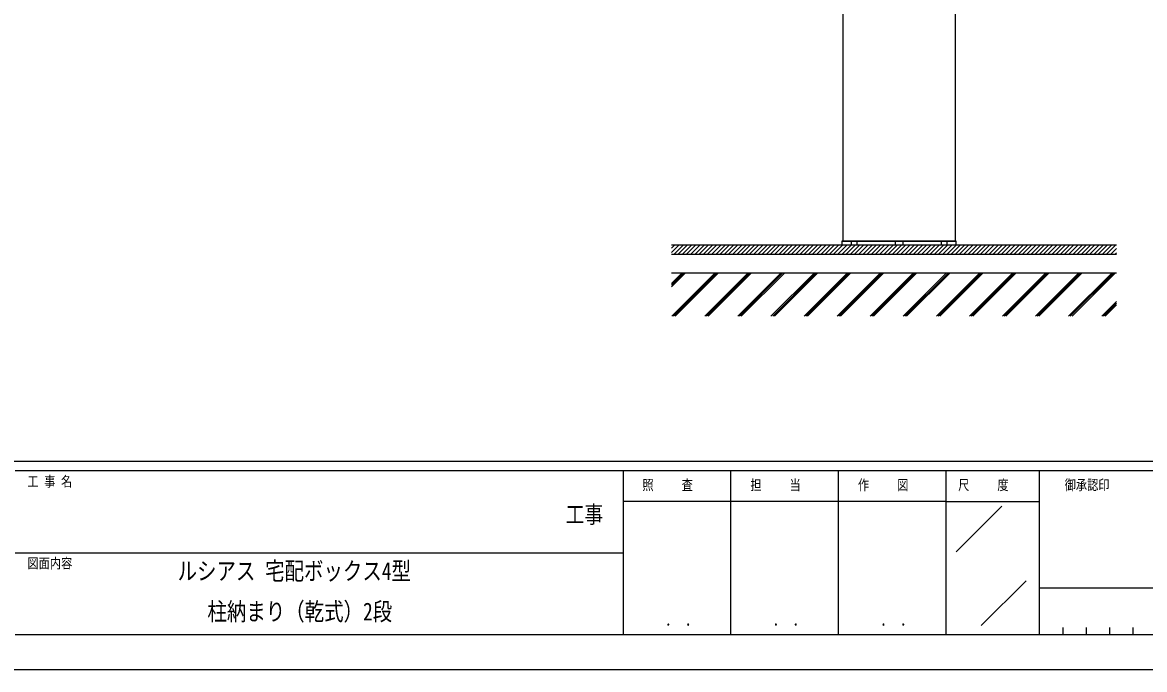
# Model space of a CAD drawing. Units: millimetres, scale not verified. Extents: x -2102 to 2102, y -1485 to 1485.
# Drawn here: x 5 to 1205, y -1485 to -793 of the extents above; entities that cross this region are included whole.
import ezdxf
from ezdxf.enums import TextEntityAlignment as Align

# ---------------------------------------------------------------- set-up
doc = ezdxf.new("R2010")
doc.units = ezdxf.units.MM
doc.header["$LTSCALE"] = 8
for name, color, linetype in [('0-1_USER1', 3, 'Continuous'), ('0-3_YKK_A1', 4, 'Continuous'), ('0-5_YKK_ZWAK', 7, 'Continuous')]:
    doc.layers.add(name, color=color, linetype=linetype)
doc.styles.add('ＭＳ ゴシック', font='')
doc.styles.get('ＭＳ ゴシック').set_extended_font_data('MS Gothic')

msp = doc.modelspace()

# ---------------------------------------------------------------- linework, layer by layer
at = {"layer": '0-3_YKK_A1'}
for p, q in [((699.265, -1030.5), (1174.861, -1030.5)), ((699.265, -1034.243), (703.008, -1030.5)), ((699.265, -1038.733), (707.498, -1030.5)), ((701.988, -1040.5), (711.988, -1030.5)), ((706.478, -1040.5), (716.478, -1030.5)), ((710.968, -1040.5), (720.968, -1030.5)), ((715.459, -1040.5), (725.459, -1030.5)), ((719.949, -1040.5), (729.949, -1030.5)), ((724.439, -1040.5), (734.439, -1030.5)), ((728.929, -1040.5), (738.929, -1030.5)), ((733.419, -1040.5), (743.419, -1030.5)), ((737.909, -1040.5), (747.909, -1030.5)), ((742.399, -1040.5), (752.399, -1030.5)), ((746.889, -1040.5), (756.889, -1030.5)), ((751.38, -1040.5), (761.38, -1030.5)), ((755.87, -1040.5), (765.87, -1030.5)), ((760.36, -1040.5), (770.36, -1030.5)), ((764.85, -1040.5), (774.85, -1030.5)), ((769.34, -1040.5), (779.34, -1030.5)), ((773.83, -1040.5), (783.83, -1030.5)), ((778.32, -1040.5), (788.32, -1030.5)), ((782.81, -1040.5), (792.81, -1030.5)), ((787.301, -1040.5), (797.301, -1030.5)), ((791.791, -1040.5), (801.791, -1030.5)), ((796.281, -1040.5), (806.281, -1030.5)), ((800.771, -1040.5), (810.771, -1030.5)), ((805.261, -1040.5), (815.261, -1030.5)), ((809.751, -1040.5), (819.751, -1030.5)), ((814.241, -1040.5), (824.241, -1030.5)), ((818.731, -1040.5), (828.731, -1030.5)), ((823.222, -1040.5), (833.222, -1030.5)), ((827.712, -1040.5), (837.712, -1030.5)), ((832.202, -1040.5), (842.202, -1030.5)), ((836.692, -1040.5), (846.692, -1030.5)), ((841.182, -1040.5), (851.182, -1030.5)), ((845.672, -1040.5), (855.672, -1030.5)), ((850.162, -1040.5), (860.162, -1030.5)), ((854.653, -1040.5), (864.653, -1030.5)), ((859.143, -1040.5), (869.143, -1030.5)), ((863.633, -1040.5), (873.633, -1030.5)), ((868.123, -1040.5), (878.123, -1030.5)), ((872.613, -1040.5), (882.613, -1030.5)), ((877.103, -1040.5), (887.103, -1030.5)), ((881.509, -1026.5), (881.509, -1030.5)), ((1003.509, -1026.5), (881.509, -1026.5)), ((881.593, -1040.5), (891.593, -1030.5)), ((882.509, -1026.5), (1002.509, -1026.5)), ((886.083, -1040.5), (896.083, -1030.5)), ((890.574, -1040.5), (900.574, -1030.5)), ((891.509, -1026.5), (891.509, -1030.5)), ((895.064, -1040.5), (905.064, -1030.5)), ((897.509, -1026.5), (897.509, -1030.5)), ((899.554, -1040.5), (909.554, -1030.5)), ((904.044, -1040.5), (914.044, -1030.5)), ((908.534, -1040.5), (918.534, -1030.5)), ((913.024, -1040.5), (923.024, -1030.5)), ((917.514, -1040.5), (927.514, -1030.5)), ((922.004, -1040.5), (932.004, -1030.5)), ((926.495, -1040.5), (936.495, -1030.5)), ((930.985, -1040.5), (940.985, -1030.5)), ((935.475, -1040.5), (945.475, -1030.5)), ((938.509, -1026.5), (938.509, -1030.5)), ((939.965, -1040.5), (949.965, -1030.5)), ((944.455, -1040.5), (954.455, -1030.5)), ((946.509, -1026.5), (946.509, -1030.5)), ((948.945, -1040.5), (958.945, -1030.5)), ((953.435, -1040.5), (963.435, -1030.5)), ((957.925, -1040.5), (967.925, -1030.5)), ((962.416, -1040.5), (972.416, -1030.5)), ((966.906, -1040.5), (976.906, -1030.5)), ((971.396, -1040.5), (981.396, -1030.5)), ((975.886, -1040.5), (985.886, -1030.5)), ((980.376, -1040.5), (990.376, -1030.5)), ((984.866, -1040.5), (994.866, -1030.5)), ((987.509, -1026.5), (987.509, -1030.5)), ((989.356, -1040.5), (999.356, -1030.5)), ((993.509, -1026.5), (993.509, -1030.485)), ((993.846, -1040.5), (1003.846, -1030.5)), ((998.337, -1040.5), (1008.337, -1030.5)), ((1002.827, -1040.5), (1012.827, -1030.5)), ((1007.317, -1040.5), (1017.317, -1030.5)), ((1011.807, -1040.5), (1021.807, -1030.5)), ((1016.297, -1040.5), (1026.297, -1030.5)), ((1020.787, -1040.5), (1030.787, -1030.5)), ((1025.277, -1040.5), (1035.277, -1030.5)), ((1029.768, -1040.5), (1039.768, -1030.5)), ((1034.258, -1040.5), (1044.258, -1030.5)), ((1038.748, -1040.5), (1048.748, -1030.5)), ((1043.238, -1040.5), (1053.238, -1030.5)), ((1047.728, -1040.5), (1057.728, -1030.5)), ((1052.218, -1040.5), (1062.218, -1030.5)), ((1056.708, -1040.5), (1066.708, -1030.5)), ((1061.198, -1040.5), (1071.198, -1030.5)), ((1065.689, -1040.5), (1075.689, -1030.5)), ((1070.179, -1040.5), (1080.179, -1030.5)), ((1074.669, -1040.5), (1084.669, -1030.5)), ((1079.159, -1040.5), (1089.159, -1030.5)), ((1083.649, -1040.5), (1093.649, -1030.5)), ((1088.139, -1040.5), (1098.139, -1030.5)), ((1092.629, -1040.5), (1102.629, -1030.5)), ((1097.119, -1040.5), (1107.119, -1030.5)), ((1101.61, -1040.5), (1111.61, -1030.5)), ((1106.1, -1040.5), (1116.1, -1030.5)), ((1110.59, -1040.5), (1120.59, -1030.5)), ((1115.08, -1040.5), (1125.08, -1030.5)), ((1119.57, -1040.5), (1129.57, -1030.5)), ((1124.06, -1040.5), (1134.06, -1030.5)), ((1128.55, -1040.5), (1138.55, -1030.5)), ((1133.04, -1040.5), (1143.04, -1030.5)), ((1137.531, -1040.5), (1147.531, -1030.5)), ((1142.021, -1040.5), (1152.021, -1030.5)), ((1146.511, -1040.5), (1156.511, -1030.5)), ((1151.001, -1040.5), (1161.001, -1030.5)), ((1155.491, -1040.5), (1165.491, -1030.5)), ((1159.981, -1040.5), (1169.981, -1030.5)), ((1164.471, -1040.5), (1174.471, -1030.5)), ((699.265, -1040.5), (1174.861, -1040.5)), ((1168.961, -1040.5), (1174.861, -1034.6)), ((1173.452, -1040.5), (1174.861, -1039.09)), ((699.265, -1060.5), (1174.861, -1060.5)), ((699.265, -1071.826), (710.591, -1060.5)), ((699.265, -1073.639), (712.403, -1060.5)), ((699.265, -1075.451), (714.216, -1060.5)), ((699.569, -1106.877), (745.946, -1060.5)), ((701.382, -1106.877), (747.758, -1060.5)), ((703.194, -1106.877), (749.571, -1060.5)), ((734.925, -1106.877), (781.301, -1060.5)), ((736.737, -1106.877), (783.114, -1060.5)), ((738.55, -1106.877), (784.926, -1060.5)), ((770.28, -1106.877), (816.657, -1060.5)), ((772.093, -1106.877), (818.469, -1060.5)), ((773.905, -1106.877), (820.282, -1060.5)), ((805.635, -1106.877), (852.012, -1060.5)), ((807.448, -1106.877), (853.824, -1060.5)), ((809.26, -1106.877), (855.637, -1060.5)), ((840.991, -1106.877), (887.367, -1060.5)), ((842.803, -1106.877), (889.18, -1060.5)), ((844.616, -1106.877), (890.992, -1060.5)), ((876.346, -1106.877), (922.723, -1060.5)), ((878.159, -1106.877), (924.535, -1060.5)), ((879.971, -1106.877), (926.348, -1060.5)), ((911.701, -1106.877), (958.078, -1060.5)), ((913.514, -1106.877), (959.891, -1060.5)), ((915.326, -1106.877), (961.703, -1060.5)), ((947.057, -1106.877), (993.433, -1060.5)), ((948.869, -1106.877), (995.246, -1060.5)), ((950.682, -1106.877), (997.058, -1060.5)), ((982.412, -1106.877), (1028.789, -1060.5)), ((984.225, -1106.877), (1030.601, -1060.5)), ((986.037, -1106.877), (1032.414, -1060.5)), ((1017.767, -1106.877), (1064.144, -1060.5)), ((1019.58, -1106.877), (1065.957, -1060.5)), ((1021.392, -1106.877), (1067.769, -1060.5)), ((1053.123, -1106.877), (1099.499, -1060.5)), ((1054.935, -1106.877), (1101.312, -1060.5)), ((1056.748, -1106.877), (1103.124, -1060.5)), ((1088.478, -1106.877), (1134.855, -1060.5)), ((1090.291, -1106.877), (1136.667, -1060.5)), ((1092.103, -1106.877), (1138.48, -1060.5)), ((1123.833, -1106.877), (1170.21, -1060.5)), ((1125.646, -1106.877), (1172.023, -1060.5)), ((1127.458, -1106.877), (1173.835, -1060.5)), ((1159.189, -1106.877), (1174.861, -1091.204)), ((1161.001, -1106.877), (1174.861, -1093.017)), ((1162.814, -1106.877), (1174.861, -1094.829))]:
    msp.add_line(p, q, dxfattribs=at)
for points in [[(882.509, 419.5), (1002.509, 419.5), (1002.509, 416.5), (1002.509, -1026.5)], [(882.509, 419.5), (882.509, 416.5), (882.509, -1026.5)], [(881.509, -1030.5), (1003.509, -1030.5), (1003.509, -1026.5)]]:
    msp.add_lwpolyline(points, dxfattribs=at)
at = {"layer": '0-5_YKK_ZWAK'}
for p, q in [((1947.51, -1262.5), (-1952.49, -1262.5)), ((647.51, -1272.5), (-2.49, -1272.5)), ((762.51, -1272.5), (762.51, -1447.5)), ((877.51, -1272.5), (877.51, -1447.5)), ((992.51, -1272.5), (992.51, -1447.5)), ((1092.51, -1272.5), (992.51, -1272.5)), ((1608.76, -1272.5), (1092.51, -1272.5)), ((1092.51, -1272.5), (1092.51, -1447.5)), ((992.51, -1305), (647.51, -1305)), ((992.51, -1305), (1092.51, -1305)), ((1003.552, -1359.146), (1052.519, -1310.179)), ((-2.49, -1360), (647.51, -1360)), ((1030.336, -1437.994), (1078.446, -1389.884)), ((1092.51, -1397.5), (1608.76, -1397.5)), ((-2.49, -1447.5), (647.51, -1447.5)), ((647.51, -1447.5), (992.51, -1447.5)), ((992.51, -1447.5), (1092.51, -1447.5)), ((1092.51, -1447.5), (1608.76, -1447.5)), ((1117.51, -1440), (1117.51, -1447.5)), ((1142.51, -1440), (1142.51, -1447.5)), ((1167.51, -1440), (1167.51, -1447.5)), ((1192.51, -1440), (1192.51, -1447.5))]:
    msp.add_line(p, q, dxfattribs=at)
msp.add_lwpolyline([(-2102.5, -1485), (2102.5, -1485), (2102.5, 1485), (-2102.5, 1485)], close=True, dxfattribs=at)
msp.add_lwpolyline([(992.51, -1272.5), (647.51, -1272.5), (647.51, -1447.5)], dxfattribs=at)

# ---------------------------------------------------------------- texts
at = {"layer": '0-1_USER1', "style": 'ＭＳ ゴシック', "width": 0.8}
for s, p in [('ルシアス 宅配ボックス4型', (171.235, -1394.764)), ('柱納まり（乾式）2段', (203.128, -1438.098))]:
    msp.add_text(s, height=19.06, dxfattribs=at).set_placement(p, align=Align.BOTTOM_LEFT)
at = {"layer": '0-5_YKK_ZWAK', "style": 'ＭＳ ゴシック', "width": 0.8}
for s, height, p in [('工 事 名', 11, (10.635, -1292.5)), ('照     査', 11, (668.21, -1296.25)), ('担     当', 11, (783.61, -1296.25)), ('作     図', 11, (898.61, -1296.25)), ('尺     度', 11, (1005.71, -1296.25)), ('御承認印', 11, (1119.569, -1296.25)), ('工事', 18.33, (586.167, -1333.733)), ('図面内容', 11, (10.635, -1380)), ('． ．', 12.96, (692.5, -1442.176)), ('． ．', 12.96, (807.5, -1442.176)), ('． ．', 12.96, (922.5, -1442.176))]:
    msp.add_text(s, height=height, dxfattribs=at).set_placement(p, align=Align.BOTTOM_LEFT)

doc.saveas('drawing.dxf')
